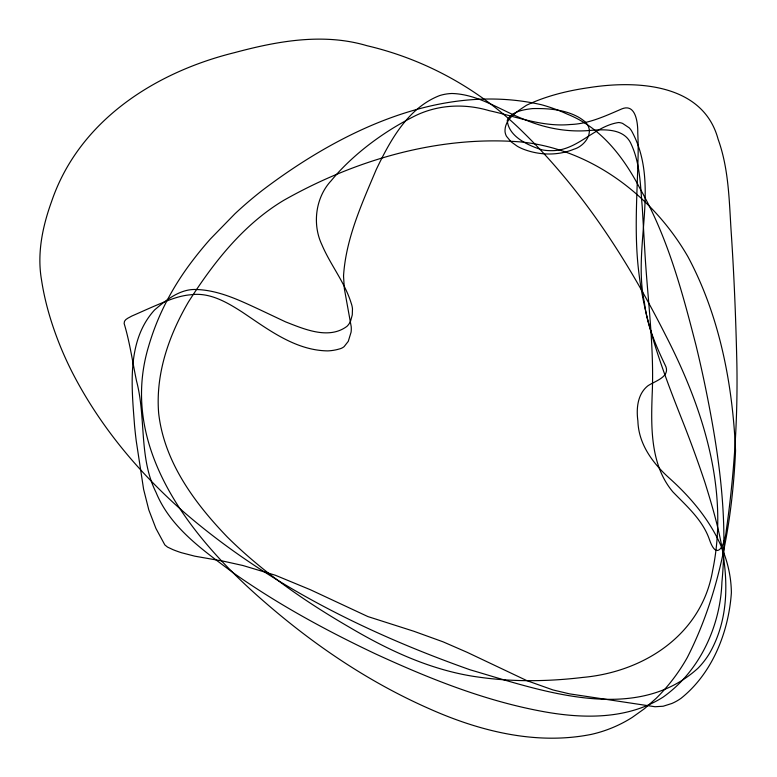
<?xml version="1.0" encoding="UTF-8"?>
<svg xmlns="http://www.w3.org/2000/svg" width="777" height="777" viewBox="0 0 777 777"><rect width="100%" height="100%" fill="white"/><g stroke="black" fill="none" stroke-linecap="round" stroke-linejoin="round"><path stroke-width="1.17" d="M343.531 275.971L344.328 288.568L351.185 326.554A26.117 26.117 0 0 1 351.087 332.158L348.281 341.336L344.114 346.639A12.121 12.121 0 0 1 340.044 348.786L337.033 349.601A49.582 49.582 0 0 1 327.865 350.893C295.211 350.534 267.968 329.244 242.016 311.956C226.797 302.185 209.586 292.113 190.744 294.765C179.536 295.658 169.027 299.932 158.78 304.254C149.718 308.032 140.802 312.131 131.808 316.054C128.992 317.812 123.718 319.347 124.135 323.494C129.817 342.307 132.517 361.868 136.548 381.07C146.222 417.715 138.685 457.702 156.022 492.365C170.619 528.078 203.661 550.524 233.314 572.863C277.972 604.331 326.155 630.516 375.476 653.875C428.496 678.272 483.275 700.281 540.85 711.13C581.39 718.822 626.874 720.075 663.004 697.183C699.621 671.357 720.366 626.388 721.92 582.138C728.214 517.191 718.628 452.165 705.691 388.626A1211.353 1211.353 0 0 0 695.969 345.221C682.235 291.725 667.783 237.48 640.306 189.112C623.97 157.741 601.447 127.739 567.531 114.248A165.928 165.928 0 0 0 541.414 104.72C441.297 81.876 340.336 131.167 262.325 190.365A395.784 395.784 0 0 0 235.013 213.704L210.45 238.908A372.941 372.941 0 0 0 188.51 266.074C177.35 281.381 167.715 297.795 160.004 315.103A249.475 249.475 0 0 0 148.543 346.542C117.89 448.601 193.143 540.51 265.452 602.738C314.549 645.386 369.094 682.177 428.7 708.478C479.224 731.108 536.179 745.464 591.462 734.352A129.099 129.099 0 0 0 632.196 717.433L644.492 708.663L656.157 698.338A184.139 184.139 0 0 0 687.247 657.604C719.687 594.007 732.322 521.561 735.547 450.786C732.643 384.091 719.657 316.045 687.956 256.75C653.078 196.319 591.482 149.038 520.813 141.938C438.413 135.383 355.118 159.926 283.799 200.301C243.22 224.592 213.52 262.607 188.461 301.932C168.842 335.509 155.419 373.892 158.663 413.238C164.141 461.849 194.473 502.904 227.457 537.16C263.665 572.979 305.866 601.981 349.805 627.466C389.782 651.058 432.75 670.988 479.186 677.185C513.5 682.041 548.348 681.555 582.711 677.427C644.162 671.93 701.718 634.586 712.635 570.541C729.496 489.374 702.515 406.857 665.568 335.14C628.447 261.509 583.061 191.045 523.98 133.042C480.914 90.064 426.243 59.576 367.006 45.717C323.329 32.712 277.593 41.064 234.644 52.613C155.031 72.232 79.079 120.717 51.622 201.408C42.589 226.398 36.898 253.321 41.511 279.875C44.998 302.981 51.865 325.485 60.655 347.105A350.32 350.32 0 0 0 72.261 372.377C93.182 413.131 120.94 450.213 152.982 482.896A570.571 570.571 0 0 0 178.788 507.643C262.82 581.866 365.093 632.643 470.182 669.832C540.909 690.452 635.314 725.232 698.125 668.103A81.264 81.264 0 0 0 709.576 653.272C739.665 600.446 721.823 536.703 704.972 482.575A1197.551 1197.551 0 0 0 681.74 418.997C663.247 372.27 645.308 324.582 639.073 274.417C633.974 235.45 637.13 196.144 638.072 157.032A325.835 325.835 0 0 0 637.762 132.954C637.936 123.669 636.052 103.166 621.95 108.848C605.4 115.967 588.645 123.941 570.25 124.514C542.531 127.185 515.889 116.443 489.209 110.674C464.976 103.438 438.743 104.516 415.802 115.501A296.066 296.066 0 0 0 391.958 128.778C372.426 140.948 354.166 155.419 338.481 172.29A261.888 261.888 0 0 0 331.119 180.779C315.54 197.455 312.121 224.232 321.863 244.677C330.371 264.84 344.706 282.129 351.194 303.205A22.611 22.611 0 0 1 352.476 308.896L352.272 314.918L350.563 321.163A16.21 16.21 0 0 1 346.921 326.379C328.7 339.928 304.244 329.147 285.577 321.872L260.314 309.936C240.074 300.582 219.221 290.258 196.503 289.51C180.303 288.626 166.171 300 154.555 309.974C126.243 341.035 131.721 387.247 134.567 425.767A532.43 532.43 0 0 0 136.228 440.86L143.609 489.325L148.815 509.935L155.924 528.438L164.841 544.92L167.502 547.076L173.028 549.679A121.251 121.251 0 0 0 181.332 552.68L194.813 556.177L223.611 561.227L242.919 565.51L275.243 575.203L310.382 589.733L367.88 616.569L413.859 631.264L443.084 641.841L467.123 652.311L527.039 680.71L553.03 689.957L569.531 693.861L655.04 706.74L663.169 706.235L671.843 703.486A49.029 49.029 0 0 0 681.002 698.338C712.412 673.319 728.68 631.963 731.371 592.754C730.904 547.251 702.631 508.08 670.056 478.797C653.214 463.83 638.539 444.434 637.898 420.998C636.198 408.712 637.412 394.162 647.833 385.848C654.924 380.983 671.542 376.719 665.054 364.879C655.623 345.153 646.92 324.737 644.473 302.797C632.138 246.192 660.712 184.003 631.575 130.876A17.55 17.55 0 0 0 629.234 127.855L622.6 123.407A13.452 13.452 0 0 0 618.609 122.523C594.114 126.049 577.049 151.369 550.922 150.651A41.21 41.21 0 0 1 541.851 149.786C528.088 145.425 508.449 136.645 507.255 120.27C511.587 111.422 523.659 109.596 532.566 108.586C548.241 108.265 564.772 109.489 578.719 117.278A45.736 45.736 0 0 1 585.032 121.746C595.503 131.634 585.013 146.066 573.795 149.262C557.779 155.808 539.384 155.39 523.348 149.165A47.106 47.106 0 0 1 517.443 146.348L511.043 141.773L506.478 136.276A13.073 13.073 0 0 1 505.021 131.546C504.467 118.978 517.414 111.315 526.563 105.225C546.299 95.882 567.783 90.656 589.335 87.587C636.334 80.216 703.098 83.265 718.113 139.229C729.38 170.445 729.156 203.797 731.487 236.47C734.255 278.846 735.916 321.289 736.868 363.753C737.878 419.386 734.119 475.174 726.301 530.254C724.999 544.017 717.307 562.567 709.469 539.646C702.699 519.988 686.839 506.342 672.843 491.86C650.378 465.064 650.99 427.554 652.175 394.57C654.36 346.086 647.387 297.921 644.745 249.602L642.268 207.119C640.365 186.121 640.306 164.2 631.419 144.658C624.358 127.399 602.767 129.38 587.655 130.633C566.365 132.129 545.017 128.05 525.378 119.872C501.146 110.742 478.525 94.163 451.874 93.493A46.426 46.426 0 0 0 439.685 95.552C407.896 107.857 390.171 140.511 376.204 169.668C361.849 203.768 345.901 238.51 343.531 275.971"/></g></svg>
